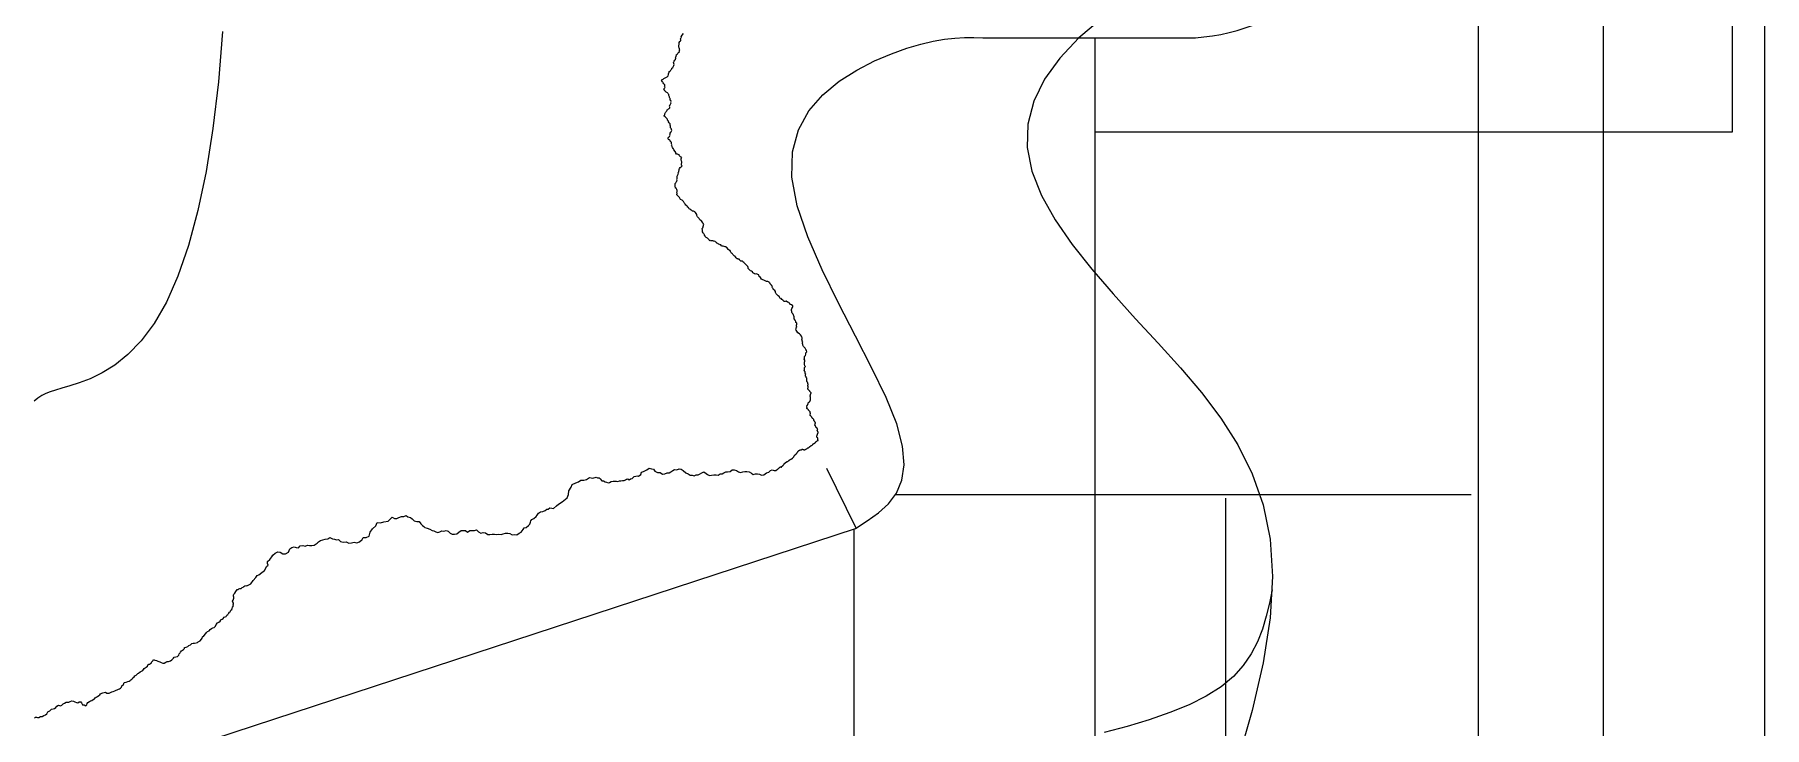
# Model space of a CAD drawing. Extents: x -15455 to 10897, y -24374 to 16165.
# Drawn here: x 1944 to 10897, y 3138 to 6726 of the extents above; entities that cross this region are included whole.
import ezdxf

# ---------------------------------------------------------------- set-up
doc = ezdxf.new("R2010")
doc.units = 0
doc.header["$MEASUREMENT"] = 0
for name, color, linetype in [('COASTLINE', 7, 'CONTINUOUS'), ('HIGHWAY', 7, 'CONTINUOUS'), ('STREETS-SPRAWL-12M', 7, 'CONTINUOUS'), ('STREETS-SPRAWL-20M', 7, 'CONTINUOUS')]:
    doc.layers.add(name, color=color, linetype=linetype)

msp = doc.modelspace()

# ---------------------------------------------------------------- linework, layer by layer
at = {"layer": 'COASTLINE', "color": 7, "linetype": 'CONTINUOUS'}
msp.add_line((10897.1, 16165.5), (10897.1, -24373.8), dxfattribs=at)
msp.add_lwpolyline([(1943, 3188.2), (1948.5, 3191.1), (1954.3, 3191.6), (1959.6, 3189.1), (1965.8, 3188.9), (1974.3, 3194.8), (1982.9, 3194.2), (1991.1, 3200.2), (2000.3, 3204.2), (2006.8, 3208.7), (2013, 3218.2), (2023.8, 3223.8), (2032.2, 3233.5), (2040, 3234.2), (2048, 3236.1), (2054.9, 3241.5), (2059, 3248.6), (2068.1, 3253.1), (2077.5, 3250.8), (2085.6, 3253.7), (2091.7, 3260.4), (2098.8, 3264.5), (2107.4, 3268.3), (2114.6, 3269.1), (2121.4, 3269.4), (2128.8, 3272.2), (2136.5, 3275.3), (2144.8, 3274.2), (2152.3, 3271.3), (2161, 3267.8), (2167.7, 3265.3), (2174.9, 3270.3), (2183.1, 3271.3), (2186.8, 3264.8), (2192.3, 3255.5), (2200.9, 3255.1), (2208.9, 3249.3), (2214.8, 3255.2), (2215.5, 3262.4), (2220.5, 3267.1), (2227.9, 3273.1), (2234.3, 3275.7), (2241, 3277.4), (2246.9, 3282.2), (2252.6, 3285), (2257.1, 3291.3), (2263.5, 3294.6), (2269.2, 3298.9), (2277, 3303.7), (2281.7, 3306.8), (2285.1, 3312.2), (2292, 3316.1), (2297, 3318.1), (2303.9, 3319.3), (2311.2, 3321.3), (2318.8, 3316), (2324.4, 3315.5), (2330.6, 3315.5), (2336.8, 3319.5), (2344.7, 3322.1), (2351.3, 3324.9), (2358.9, 3326.9), (2366, 3330.9), (2371.6, 3332.3), (2377.9, 3335.6), (2383.2, 3337.6), (2388.1, 3341), (2394.2, 3346.8), (2396.4, 3353.1), (2405, 3360.5), (2407.4, 3370.3), (2417.8, 3372.7), (2425.9, 3375.9), (2433.1, 3376.9), (2439, 3381.3), (2442.3, 3385.4), (2447.7, 3387.9), (2451.7, 3392.4), (2453.2, 3394.8), (2459.1, 3400.4), (2463.5, 3405.8), (2466.4, 3406.3), (2469.4, 3409.1), (2474.5, 3414.1), (2477.9, 3417.6), (2482.7, 3419.8), (2490.5, 3426.7), (2497.8, 3429.8), (2503.5, 3432.5), (2511.3, 3443), (2522.4, 3450.5), (2528.3, 3455.8), (2531.4, 3464.1), (2536, 3465.3), (2540.1, 3465.7), (2544.2, 3468.5), (2549.1, 3472.2), (2549.5, 3475.8), (2552.2, 3480.3), (2557.4, 3484.1), (2560, 3489.8), (2566.6, 3486.5), (2574.4, 3484.1), (2582.6, 3480.7), (2591.9, 3478.3), (2598.7, 3473.8), (2607, 3471.5), (2615.5, 3470.7), (2622.8, 3475.4), (2630.3, 3479.6), (2637.4, 3478.9), (2647.8, 3483.1), (2655.1, 3487.6), (2663.2, 3496.9), (2667.3, 3502), (2675.5, 3503.9), (2683.4, 3505.5), (2690.2, 3511.9), (2692.7, 3519.4), (2697.6, 3523.7), (2700, 3527.2), (2704.9, 3534.5), (2714.7, 3540.9), (2720.1, 3546.6), (2720.8, 3552.6), (2728.9, 3554.5), (2736.6, 3557.4), (2743.2, 3562.7), (2751.4, 3565.8), (2758, 3572.2), (2764, 3573.8), (2772, 3574.9), (2780.8, 3577), (2786.8, 3578.8), (2791.4, 3582), (2801.4, 3585.9), (2807.3, 3595.5), (2811.9, 3600.4), (2813.9, 3607.8), (2820.9, 3613.3), (2830.7, 3624.3), (2833.4, 3630.1), (2838.2, 3634.3), (2847.3, 3639.2), (2852.4, 3644.5), (2860.4, 3649.7), (2866.2, 3654.4), (2874.1, 3655.6), (2880.8, 3662.5), (2883.9, 3670.7), (2891.6, 3680.1), (2898.1, 3682.9), (2904.2, 3688.8), (2908, 3693), (2910.4, 3697.5), (2915.4, 3698.9), (2919.7, 3701.7), (2925.9, 3709), (2936.5, 3713.1), (2939.6, 3719.7), (2945, 3723.7), (2945.5, 3727.2), (2948.7, 3730.4), (2952.3, 3734.4), (2956.8, 3736.5), (2958.8, 3741), (2959.7, 3745.9), (2965.2, 3749.4), (2967.4, 3754.7), (2968.2, 3761.4), (2973.5, 3767.1), (2972.7, 3772.3), (2973.8, 3777.4), (2973.3, 3782.5), (2969.4, 3787.6), (2969, 3792.7), (2971.3, 3797.3), (2973.8, 3803.2), (2975.7, 3807.3), (2975.3, 3812.6), (2973.1, 3817.3), (2973.6, 3823.4), (2974.7, 3829.1), (2980.8, 3833.8), (2985.9, 3842.1), (2989.5, 3846.7), (2992.6, 3852.4), (2997.3, 3853.1), (3000.9, 3856.6), (3006.9, 3856.8), (3013.1, 3856.9), (3019.1, 3862.3), (3023.8, 3864.7), (3026.8, 3867.9), (3032.1, 3871.5), (3037, 3872.6), (3041.9, 3871.5), (3063.8, 3882.6), (3075, 3898.4), (3089.8, 3914.5), (3096.2, 3924.2), (3105.1, 3927.9), (3119.7, 3939.9), (3133.4, 3950.7), (3141.3, 3962.2), (3145.2, 3972), (3152.3, 3978.4), (3149.7, 3987.9), (3150.3, 3996.8), (3161.1, 4008), (3171.5, 4022), (3177.8, 4029.5), (3189.3, 4040.2), (3203, 4046.8), (3215.8, 4045.3), (3229.8, 4037.1), (3243.1, 4037.3), (3258.8, 4046.4), (3266, 4063.5), (3275.6, 4069.1), (3287.1, 4072.6), (3298.6, 4069.4), (3309.3, 4069), (3318.4, 4078.8), (3332, 4080.5), (3344.3, 4077), (3355.9, 4082.3), (3367.7, 4080.1), (3379.8, 4079.9), (3391.9, 4082.4), (3406.4, 4093.2), (3414, 4098.6), (3424.5, 4107), (3435.4, 4109.6), (3447.8, 4113.7), (3461.8, 4114.3), (3472.8, 4122), (3485.6, 4115.2), (3495.8, 4113.8), (3506.8, 4109.8), (3517.8, 4111.7), (3527, 4101.8), (3540.7, 4097.4), (3556, 4100.1), (3569.8, 4093), (3583.7, 4094), (3598.8, 4097.5), (3612.6, 4093.4), (3626.6, 4098.7), (3639.4, 4111.8), (3645.5, 4121.8), (3660.2, 4122), (3675.3, 4129.2), (3680.9, 4149), (3692.9, 4166.2), (3710.5, 4182.6), (3717, 4199.6), (3734.9, 4198.2), (3751.9, 4202.3), (3774.5, 4206.8), (3795.5, 4227.2), (3806.4, 4220.8), (3819.4, 4220.8), (3829.4, 4224.6), (3842.7, 4229.7), (3855.8, 4229.8), (3867, 4236.1), (3876.7, 4227.9), (3890, 4225.2), (3898, 4218.8), (3909.5, 4207.3), (3921.7, 4205), (3933.8, 4203.7), (3942.8, 4192.2), (3952.6, 4183.7), (3958.4, 4178.8), (3963.6, 4173.7), (3976.2, 4169.4), (3989.8, 4164.3), (4001.5, 4158.1), (4010.4, 4156), (4020.9, 4151.1), (4031.4, 4147.5), (4041.3, 4150.3), (4052.3, 4155.6), (4063, 4154.1), (4073.6, 4158.2), (4084.8, 4154.8), (4094.9, 4144.2), (4105.3, 4139.5), (4117.3, 4138.8), (4129.5, 4141.2), (4139.3, 4149.3), (4151.7, 4157.3), (4162.3, 4158.6), (4173.6, 4158.6), (4185.1, 4149.9), (4196.6, 4157.6), (4209.3, 4157.1), (4220.3, 4157.5), (4230.6, 4161.1), (4242.1, 4151.6), (4252.9, 4145), (4265.2, 4146.9), (4277.2, 4146.4), (4289.9, 4137.8), (4300.3, 4136.8), (4312.6, 4139.4), (4324.4, 4138.3), (4335.8, 4137.6), (4347.1, 4138.1), (4358.3, 4136.4), (4369.6, 4139.9), (4381.1, 4144.8), (4393.3, 4144.6), (4403.6, 4142.8), (4415.4, 4134.8), (4428.1, 4137.1), (4440.9, 4135.6), (4452.4, 4143.9), (4462, 4148.6), (4473, 4163.2), (4478.7, 4172), (4488.8, 4173.8), (4500.1, 4183.2), (4507, 4190.3), (4511, 4201.1), (4512.9, 4207.3), (4518.2, 4214.1), (4528.1, 4219.7), (4540.3, 4229.8), (4545.2, 4238.2), (4552.1, 4247.3), (4562.2, 4255.1), (4574.5, 4255.7), (4586.8, 4261.7), (4594.8, 4267.8), (4601.9, 4268.7), (4611.6, 4275.7), (4621.1, 4272.8), (4630.1, 4272.3), (4646.1, 4285.5), (4656.1, 4293.5), (4675.1, 4306.5), (4700.7, 4326.5), (4706.9, 4344.9), (4709.5, 4363.9), (4721.9, 4382.1), (4726.3, 4395.7), (4744.7, 4404.4), (4759.3, 4409.5), (4771.7, 4419.1), (4786.2, 4418.1), (4801.4, 4422.8), (4815.8, 4432.9), (4833.2, 4429.7), (4850.6, 4434), (4858.2, 4430.5), (4865.6, 4430.3), (4870.6, 4425), (4880.2, 4415.3), (4888.8, 4414.3), (4897.3, 4409.5), (4904.2, 4408.7), (4912.1, 4404.2), (4920.5, 4406), (4928.2, 4412), (4937.8, 4413.4), (4947.5, 4413.2), (4955.6, 4413.4), (4962.9, 4411.2), (4971, 4414.5), (4978.5, 4415.7), (4986.6, 4417.2), (4994.8, 4416.8), (5002.6, 4420.9), (5008.3, 4423.4), (5014.8, 4424.7), (5021.9, 4420.9), (5028.4, 4425.4), (5036.9, 4427.7), (5048.1, 4436.8), (5055.7, 4438.8), (5063.2, 4440.7), (5070.6, 4440.1), (5081.5, 4448.6), (5086.1, 4459.3), (5095.5, 4463.7), (5105.4, 4467.8), (5113.3, 4472.1), (5125.4, 4480.4), (5137, 4478.1), (5147.9, 4476.1), (5154.9, 4465.1), (5168.4, 4458.8), (5182.1, 4458.7), (5194.1, 4449.1), (5206, 4451.2), (5217.5, 4456.1), (5227.8, 4457.1), (5237.7, 4461.2), (5247.1, 4468.3), (5256.6, 4473.7), (5268.8, 4472.1), (5281, 4477.5), (5290, 4476.4), (5301.6, 4469.5), (5314.8, 4457.4), (5326.7, 4452.1), (5337.6, 4444.9), (5348.1, 4443.9), (5358.2, 4441.7), (5368.4, 4447), (5377.8, 4446.1), (5386.1, 4450.4), (5398.1, 4456.9), (5408.5, 4461.3), (5419.3, 4452.6), (5426.4, 4448.6), (5436.6, 4442.4), (5448.2, 4444.1), (5459.6, 4446.3), (5471.4, 4446.2), (5482.6, 4444.3), (5492.7, 4450.8), (5502.8, 4452.1), (5511.5, 4457.3), (5521.6, 4460.9), (5530.6, 4461.4), (5543.9, 4463.9), (5553.9, 4472.2), (5565.5, 4471.9), (5576.2, 4467.9), (5587.8, 4461.7), (5597.9, 4458), (5609.3, 4461), (5620.8, 4464.1), (5631.3, 4463.8), (5642.6, 4461.8), (5654.9, 4455.4), (5663.8, 4448.6), (5674.9, 4450.8), (5685.2, 4450.8), (5696.4, 4450.4), (5705.9, 4444.1), (5718, 4446.6), (5732.9, 4456.8), (5743.6, 4460.4), (5752.2, 4468.7), (5761.8, 4471.5), (5771.6, 4468.1), (5780.6, 4469.4), (5789.4, 4475.3), (5790, 4475.4), (5790.4, 4475.9), (5790.9, 4476.1), (5791.3, 4476.1), (5791.6, 4476.6), (5791.8, 4477.1), (5792.4, 4477.3), (5792.9, 4477.5), (5793.4, 4478), (5793.8, 4478.5), (5794.4, 4479.2), (5795, 4479.5), (5795.7, 4480.8), (5796.7, 4481.4), (5798.6, 4482.6), (5799.6, 4483.9), (5800.1, 4484.3), (5800.5, 4484.5), (5801.2, 4485.1), (5801.7, 4485.8), (5802.4, 4486.1), (5803, 4486.4), (5803.5, 4486.9), (5804.2, 4487.1), (5804.9, 4487.4), (5805.5, 4487.6), (5806.1, 4487.3), (5806.8, 4487.6), (5807.4, 4487.1), (5808.1, 4486.5), (5808.7, 4486.4), (5809.3, 4486.4), (5809.7, 4486.8), (5809.9, 4487.2), (5810.5, 4487.6), (5810.9, 4488.2), (5811, 4488.9), (5811.2, 4489.5), (5811.6, 4489.8), (5812.3, 4490.4), (5812.7, 4490.6), (5813.1, 4490.8), (5813.6, 4491.2), (5814.4, 4492), (5814.9, 4492), (5815.6, 4492.2), (5816, 4492.8), (5816.5, 4493.1), (5817.3, 4493.8), (5817.6, 4494.6), (5818.2, 4495.2), (5818.8, 4495.9), (5819.6, 4496.8), (5821, 4498.3), (5822.3, 4499.2), (5823.2, 4500.9), (5823.4, 4501.9), (5823.3, 4502.8), (5824, 4503.6), (5824.5, 4504.4), (5825.7, 4505.1), (5826.6, 4506.4), (5827.3, 4506.4), (5828, 4507), (5828.5, 4507.4), (5829.1, 4507.9), (5829.5, 4508.2), (5830.1, 4508.7), (5831, 4509.3), (5832, 4510), (5832.5, 4511), (5833.3, 4511.9), (5833.7, 4512.2), (5834.2, 4512.2), (5834.7, 4512.4), (5835.1, 4512.5), (5835.7, 4513), (5836.2, 4513.1), (5836.7, 4513.3), (5837.5, 4514), (5837.9, 4514.5), (5838.6, 4514.8), (5839.2, 4515.5), (5840.1, 4515.7), (5840.9, 4515.9), (5841.7, 4515.6), (5842.3, 4515.9), (5843.1, 4516.3), (5844.1, 4517.1), (5844.7, 4517.5), (5846.1, 4519.2), (5847.6, 4520.1), (5848.3, 4520), (5849, 4520.2), (5849.7, 4520.6), (5850.5, 4521.5), (5851.4, 4522.3), (5851.8, 4523.1), (5852.6, 4523.4), (5853.5, 4524.2), (5854.3, 4524.9), (5854.9, 4525.3), (5855.1, 4525.8), (5855.7, 4526.1), (5856.1, 4526.2), (5856.6, 4526.5), (5857, 4526.7), (5857.7, 4527.2), (5858.1, 4527.2), (5858.7, 4527.6), (5859.3, 4527.8), (5859.7, 4528.4), (5860.2, 4528.3), (5860.7, 4528.5), (5861.2, 4528.8), (5861.6, 4529.4), (5862.3, 4529.3), (5862.9, 4529.6), (5863.5, 4530), (5864, 4530.4), (5864.6, 4530.6), (5865.2, 4530.8), (5865.7, 4530.6), (5866.3, 4530.7), (5866.6, 4531.2), (5867.2, 4531.7), (5867.8, 4532.4), (5868.3, 4532.6), (5868.4, 4533.4), (5868.7, 4534.3), (5869.8, 4535.3), (5870.6, 4536.3), (5872.2, 4537.5), (5873, 4539.3), (5874.2, 4540.7), (5874.6, 4542), (5874.7, 4542.6), (5874.7, 4543.2), (5875.4, 4543.9), (5875.6, 4544.7), (5876.4, 4546), (5876.3, 4547.3), (5877.6, 4547.8), (5878.6, 4548.8), (5879.3, 4549.2), (5880.1, 4550), (5880.9, 4550.3), (5882.1, 4551), (5883.4, 4552), (5884.4, 4552.9), (5885.3, 4554.7), (5886.7, 4555.6), (5887.7, 4556.6), (5888.5, 4556.9), (5888.8, 4557.9), (5889.7, 4558.6), (5889.9, 4559.1), (5890.2, 4559.7), (5890.3, 4560.5), (5890.6, 4561.1), (5891.7, 4562), (5893.2, 4563.6), (5893.9, 4565.1), (5894.2, 4566.2), (5895.2, 4567.1), (5895.8, 4567.4), (5895.9, 4568.3), (5896.3, 4569.3), (5897.3, 4569.5), (5898.5, 4570.4), (5899.2, 4571.4), (5900.6, 4572.8), (5901.4, 4573.6), (5901.7, 4574), (5902.4, 4574.3), (5902.9, 4574.2), (5903.7, 4574.4), (5904.5, 4574.1), (5905.2, 4574.4), (5906.2, 4574.9), (5906.9, 4575), (5907.6, 4575.5), (5908.3, 4575.2), (5909.1, 4575.3), (5909.9, 4575.8), (5910.9, 4576.4), (5911.9, 4576.4), (5913, 4576.2), (5913.7, 4576.3), (5914.3, 4576.8), (5915.5, 4577.9), (5916.6, 4578.7), (5917.7, 4578.3), (5918.9, 4578.3), (5920.2, 4578), (5921.4, 4577.9), (5922.9, 4577.3), (5924.8, 4576), (5926.2, 4575.2), (5927.5, 4575.3), (5929, 4575.5), (5930.3, 4576.2), (5931.7, 4576.8), (5933.6, 4577.9), (5934.8, 4577.9), (5935.8, 4578.4), (5936.9, 4578.6), (5938.2, 4579.8), (5940, 4581.6), (5942.5, 4582.7), (5943.7, 4583.9), (5944.9, 4585), (5946.5, 4585.9), (5948.1, 4586.4), (5949.5, 4586.6), (5951.4, 4587.5), (5953, 4588.9), (5954.4, 4589.4), (5954.8, 4591.1), (5956.2, 4592.3), (5957.5, 4593.4), (5958.9, 4593.5), (5960.7, 4595.4), (5961.3, 4596.7), (5963.2, 4597.7), (5965.6, 4598.4), (5967.3, 4598.7), (5968.9, 4599.3), (5970.7, 4600.8), (5972, 4602.7), (5972.7, 4604.8), (5974.4, 4606.8), (5976.2, 4607.3), (5977.5, 4608.5), (5978.8, 4609.2), (5980, 4610), (5981.3, 4610.6), (5982.3, 4611), (5983.3, 4611.4), (5984.2, 4611.5), (5984.2, 4612.6), (5985.2, 4614), (5986.5, 4614.7), (5987.5, 4615.3), (5988.1, 4616.3), (5987.9, 4617.4), (5988.6, 4618.3), (5989.4, 4618.9), (5990.4, 4619.6), (5991.4, 4620.2), (5993, 4621.2), (5993.8, 4623.2), (5995.4, 4623.5), (5996.8, 4623.8), (5998.2, 4623.7), (5999.9, 4624.8), (5999.7, 4626.1), (5998.7, 4627), (5998.6, 4628.4), (5997.3, 4630.3), (5997.6, 4631.8), (5997, 4633.3), (5998.3, 4634.2), (5998.8, 4635.8), (5997.6, 4637.3), (5996.4, 4638.2), (5995.2, 4638.7), (5993.8, 4639.7), (5993.3, 4640.6), (5992.9, 4641.9), (5992, 4642.9), (5991.8, 4644.4), (5992.4, 4645.5), (5992.6, 4646.4), (5993.5, 4647.8), (5993.8, 4648.9), (5994.4, 4650.2), (5993.9, 4651.5), (5994.3, 4652.6), (5994.9, 4653.8), (5995.4, 4655.1), (5995.7, 4656.3), (5995.9, 4657.6), (5997, 4659), (5997.3, 4660), (5998.3, 4661.3), (5998.8, 4662.6), (5999.2, 4663.7), (5999.4, 4664.8), (5999.8, 4665.9), (5999, 4666.9), (5998.9, 4667.9), (5997.7, 4669.4), (5997.4, 4670.4), (5996.7, 4671.7), (5996.2, 4672.8), (5995.8, 4674), (5995, 4675.2), (5995.1, 4676.2), (5995, 4677.3), (5995.3, 4678.3), (5995.5, 4679.6), (5996.2, 4680.5), (5997.2, 4681.7), (5996.8, 4683.7), (5995.3, 4685), (5994.2, 4686.2), (5993.7, 4687.6), (5992.5, 4690.3), (5989.9, 4691.5), (5988.3, 4692.8), (5987.5, 4694.1), (5987.3, 4695), (5987.7, 4695.9), (5986.8, 4697.1), (5986.4, 4697.9), (5985.5, 4699.1), (5985.2, 4700.1), (5983.9, 4701.2), (5982.8, 4702.1), (5982.3, 4704), (5982.7, 4705.9), (5984.1, 4708), (5983.9, 4709.7), (5984, 4711.4), (5984.8, 4712.8), (5985.1, 4714.2), (5985.8, 4716), (5984.7, 4717.4), (5983.7, 4719.5), (5982, 4720.1), (5980, 4721.8), (5980, 4723.9), (5978.6, 4726), (5977.8, 4728.2), (5977.9, 4730.2), (5977.2, 4731.5), (5976.5, 4732.5), (5974.7, 4734.6), (5973.9, 4736.2), (5972.8, 4737), (5972, 4738.4), (5970.7, 4738.9), (5969.4, 4740.1), (5968, 4741.9), (5967, 4742.8), (5967, 4744.2), (5965.9, 4745.9), (5963.4, 4748.4), (5961.1, 4750.9), (5960.3, 4751.9), (5958.8, 4753.5), (5958.8, 4755), (5959, 4756.6), (5957.7, 4758.1), (5957.3, 4759.9), (5958.5, 4761.8), (5959.2, 4763.3), (5959.6, 4764.9), (5958.9, 4766.4), (5958.5, 4768.5), (5958.5, 4770.7), (5958.5, 4772.5), (5957.2, 4774.4), (5955.2, 4776.2), (5953.9, 4777), (5952.4, 4778), (5951.1, 4779.8), (5951, 4780.8), (5950.2, 4781.8), (5949.4, 4783.6), (5948.3, 4784.8), (5946.4, 4786), (5945.2, 4786.7), (5943.6, 4788.4), (5941.6, 4789.6), (5941.7, 4790.9), (5941.4, 4792.1), (5941.7, 4793.6), (5942.5, 4795.1), (5941.5, 4796.3), (5940.3, 4797.3), (5940.2, 4798.7), (5940, 4800.1), (5940.7, 4801.6), (5940.6, 4803.1), (5941.2, 4804.1), (5942.4, 4805.6), (5943.3, 4806.5), (5944.5, 4807.5), (5944.8, 4808.3), (5945.6, 4808.9), (5946.3, 4810.5), (5946, 4812.1), (5947.3, 4814.2), (5947.8, 4816.1), (5947.8, 4817.3), (5948.3, 4818.7), (5949, 4820.2), (5950.6, 4821.8), (5952.9, 4822.7), (5955.1, 4824), (5956.9, 4825.9), (5957.1, 4828.5), (5958.3, 4829.9), (5958.6, 4831.6), (5959.2, 4833.4), (5960, 4834.6), (5960.3, 4835.9), (5959.8, 4837.2), (5960.2, 4838.5), (5959.7, 4839.8), (5959.4, 4841.1), (5960.2, 4842.5), (5960.1, 4843.8), (5960.4, 4845.2), (5960.6, 4846.3), (5960.8, 4847.4), (5959.7, 4848.6), (5959.4, 4849.9), (5959, 4851), (5958.7, 4852.2), (5958.3, 4853.7), (5958.1, 4854.9), (5958.7, 4855.9), (5959, 4857), (5959.6, 4858.2), (5959.6, 4859.5), (5959.9, 4860.8), (5959.3, 4862.1), (5959.9, 4863.2), (5960.9, 4864.8), (5962.4, 4867.1), (5962.6, 4869.1), (5962.6, 4871.1), (5961.6, 4873.1), (5960.2, 4874.5), (5958.3, 4876), (5956.7, 4878.1), (5956.3, 4880.2), (5954.9, 4881.1), (5953.5, 4882.1), (5952.1, 4883.6), (5950.5, 4885.8), (5949.2, 4887.1), (5947.7, 4887.7), (5946.6, 4889.3), (5945.6, 4890.3), (5945.6, 4891.9), (5946.1, 4893.6), (5946.9, 4895.5), (5948.1, 4896.9), (5948.4, 4898.4), (5947.7, 4899.9), (5947.3, 4901.5), (5947.1, 4903.2), (5945.9, 4904.9), (5945.5, 4906.4), (5946.5, 4908.1), (5946.2, 4909.7), (5946.3, 4911.2), (5947.3, 4913), (5947.6, 4914.5), (5947.4, 4916), (5946.7, 4917.7), (5946.4, 4919.3), (5945.5, 4920.9), (5945.8, 4922.8), (5944.8, 4925), (5944.1, 4926.8), (5942.6, 4928), (5941.3, 4929), (5940.9, 4930.5), (5941.4, 4932), (5941.1, 4933.5), (5941.3, 4935.1), (5941.3, 4936.5), (5940.8, 4937.9), (5940.9, 4939.4), (5941.8, 4940.9), (5941.2, 4942.3), (5941.2, 4943.7), (5940.6, 4945.2), (5940.7, 4946.6), (5939.4, 4948.3), (5938.5, 4949.3), (5938, 4950.2), (5937.8, 4951), (5937.2, 4952.3), (5937, 4953.3), (5936, 4955.3), (5934.6, 4956.9), (5934.5, 4958.1), (5933.8, 4959.4), (5934.4, 4960.8), (5934.3, 4962), (5934.3, 4963.6), (5934.3, 4965.2), (5935.1, 4966.8), (5934.8, 4968.5), (5933.5, 4970.2), (5933.1, 4971.3), (5932.2, 4972.8), (5932.4, 4974.6), (5932.4, 4976), (5932.6, 4977.4), (5932.3, 4978.6), (5931.7, 4980.1), (5930.3, 4981.8), (5929.4, 4983.1), (5928.5, 4984.1), (5927.8, 4984.9), (5928.7, 4990.5), (5928.2, 4996.1), (5929.3, 5002.2), (5934.7, 5007.1), (5930.4, 5011.5), (5928.2, 5017.6), (5929.2, 5023.4), (5928.4, 5029.1), (5930.4, 5034.8), (5931, 5039.7), (5927.6, 5044.5), (5928.1, 5050.2), (5929.7, 5055), (5928.7, 5059.8), (5933.3, 5064.7), (5936.4, 5071.6), (5936.3, 5077.6), (5940.7, 5083), (5939.4, 5089.5), (5936.4, 5094.5), (5932.9, 5102.2), (5925.1, 5108.4), (5923.6, 5111.6), (5919.8, 5116.9), (5920.8, 5121.7), (5918.6, 5126.2), (5919.2, 5131.1), (5919.9, 5135.7), (5916.2, 5140.4), (5915.9, 5145.8), (5916.2, 5150.4), (5916.9, 5154.8), (5915.2, 5158.6), (5912.8, 5163.6), (5908.7, 5170.6), (5903.7, 5175.5), (5894.3, 5182.3), (5889.9, 5190.2), (5885, 5195.9), (5884.7, 5201.6), (5885.3, 5206.1), (5888.4, 5211.4), (5887.9, 5216), (5887.4, 5221), (5889.6, 5226), (5888.8, 5230.8), (5884.2, 5235.5), (5883.5, 5240.6), (5881.1, 5247.9), (5876.2, 5253.9), (5875.9, 5259.1), (5874.9, 5264.4), (5874.1, 5269), (5872.7, 5272.7), (5869.9, 5278.9), (5865.8, 5282.5), (5864, 5287.8), (5862.6, 5292), (5860.9, 5297.2), (5862.5, 5302.3), (5863.5, 5307), (5867.4, 5312.1), (5869.3, 5316.9), (5867.8, 5321.7), (5861, 5325.7), (5856.5, 5328.8), (5850.9, 5335), (5848.1, 5338.9), (5840.4, 5341.1), (5834.9, 5345.8), (5829.1, 5344.5), (5823.2, 5343.7), (5817.5, 5350.8), (5812.3, 5354.6), (5807.6, 5359.5), (5801.5, 5361.1), (5799.1, 5368.1), (5792.2, 5373.3), (5782.3, 5383.1), (5778.8, 5390.4), (5778, 5395.6), (5775.3, 5401.3), (5770.1, 5404.5), (5767, 5408.2), (5766.2, 5411.7), (5763.1, 5415.4), (5762.4, 5418.6), (5762.8, 5421.7), (5758.4, 5427.8), (5754.7, 5431.5), (5751.5, 5435), (5751, 5438.1), (5748, 5441), (5745.5, 5443.3), (5742.6, 5445.7), (5739, 5446.7), (5731.6, 5447.6), (5725.2, 5450.6), (5718.6, 5453.7), (5713.2, 5455.2), (5706.1, 5460), (5700.7, 5468), (5694.8, 5473.3), (5692.1, 5481.9), (5687.9, 5483.3), (5683.3, 5485.3), (5678.4, 5486.3), (5673.9, 5484.5), (5671.4, 5486.9), (5667.9, 5488.6), (5662.3, 5492.2), (5659.4, 5496.8), (5655, 5500.4), (5650.3, 5502.4), (5644.5, 5508.6), (5637.8, 5514.6), (5637.4, 5520.2), (5635.8, 5525.3), (5632, 5529), (5627, 5533.6), (5621.2, 5539.4), (5617.9, 5542.2), (5614.4, 5545.4), (5609.9, 5549.6), (5607.4, 5551.8), (5603.8, 5552.4), (5600.1, 5553.4), (5595.1, 5557.5), (5593.1, 5559.5), (5592.4, 5561), (5590.5, 5562.3), (5588.2, 5563.8), (5586, 5563.8), (5583.8, 5564.8), (5581.5, 5565), (5579.5, 5565.3), (5576.8, 5568.1), (5575.1, 5570.1), (5572.6, 5574.5), (5571.1, 5577.3), (5568.9, 5577.7), (5567.2, 5579.2), (5564.4, 5580.9), (5561.4, 5583.1), (5558.3, 5586.6), (5556.5, 5590.3), (5554.4, 5592), (5551.6, 5593.6), (5548.9, 5596.7), (5546.7, 5600.2), (5546.3, 5603.6), (5543.8, 5607.3), (5541.1, 5607.8), (5538.7, 5608.8), (5534.7, 5612.5), (5532, 5613.9), (5531.4, 5617.3), (5528.7, 5620.9), (5524.8, 5623), (5522.9, 5626), (5517.6, 5626.3), (5512.5, 5627.9), (5507.6, 5630), (5503.1, 5630.3), (5500.2, 5632.3), (5495.1, 5636.7), (5491, 5638.6), (5487.2, 5637.7), (5485.9, 5640.6), (5482.7, 5642.6), (5479.6, 5644.5), (5475.9, 5645.9), (5474.1, 5648.7), (5470, 5651.6), (5466.4, 5654.9), (5461.8, 5655.6), (5458.1, 5655.8), (5455.3, 5657.9), (5452.5, 5658.7), (5449.5, 5658.1), (5446.5, 5658.1), (5443.4, 5658.8), (5440.4, 5657.8), (5437.3, 5659), (5435.1, 5663.4), (5432.4, 5666.4), (5426.4, 5671.4), (5422.6, 5673.4), (5420.6, 5674.6), (5418, 5676), (5416, 5678.5), (5415, 5680), (5414.3, 5683.3), (5412.2, 5685.5), (5412, 5689), (5409.2, 5692.4), (5405.6, 5695.8), (5404.2, 5700.1), (5401.4, 5704.7), (5400.3, 5709.1), (5401.4, 5712.4), (5400.2, 5715.6), (5399.1, 5718.8), (5400, 5722), (5402.6, 5726.1), (5404.1, 5729.9), (5405.1, 5733.1), (5406.7, 5735.8), (5406.6, 5739.6), (5407.9, 5743.2), (5403.9, 5748.2), (5403.1, 5751.4), (5399.9, 5756.1), (5396.6, 5761.1), (5392.8, 5763.9), (5387.3, 5767), (5385.3, 5770.1), (5383.6, 5774.3), (5379.6, 5777.2), (5375.3, 5782.3), (5371.8, 5788.8), (5371.7, 5794.7), (5368.1, 5799.4), (5365.1, 5804.9), (5363.2, 5806.5), (5360.7, 5808.4), (5359.1, 5808.6), (5357.4, 5809.3), (5355, 5811.3), (5353.5, 5812.3), (5351.4, 5811.5), (5349.1, 5811.9), (5346.1, 5814.3), (5343.1, 5816.3), (5340.2, 5818.7), (5335.4, 5821.9), (5332.2, 5824.2), (5331.1, 5827.8), (5327.8, 5830.4), (5324.1, 5831.5), (5322.7, 5835.7), (5319.7, 5839.1), (5315.3, 5842.5), (5312, 5848.2), (5310, 5850.6), (5305.6, 5855.5), (5305, 5858.2), (5303.1, 5860.9), (5298.3, 5866.1), (5295.4, 5868.4), (5286.4, 5872.8), (5281.3, 5882.1), (5277.7, 5885.8), (5274.9, 5888.4), (5272.1, 5893.1), (5268.7, 5896.1), (5267.9, 5899), (5269.3, 5901.9), (5269.1, 5904.9), (5268.4, 5907.6), (5268.9, 5910.3), (5270, 5913.3), (5269.8, 5916.3), (5269.3, 5919.1), (5267.6, 5923.2), (5267.3, 5926.6), (5264.5, 5929.9), (5261.3, 5931.1), (5261.8, 5934.3), (5260.1, 5937.6), (5260.3, 5941.3), (5259.2, 5944.7), (5259.3, 5947.9), (5259.3, 5951.2), (5260.1, 5954.5), (5260.8, 5957.4), (5262.6, 5959.1), (5265.2, 5961.1), (5266.9, 5964.5), (5269.5, 5967.1), (5268.8, 5970.4), (5269.8, 5973.6), (5269, 5976.9), (5270.2, 5980.2), (5270.3, 5983.5), (5269.8, 5986.8), (5270.1, 5990), (5269.7, 5993.2), (5271.2, 5995.6), (5273.6, 5999.4), (5274.9, 6002.3), (5275.7, 6004.5), (5276.2, 6007.6), (5275.4, 6010.6), (5277, 6013.2), (5278.2, 6016), (5278.3, 6020.2), (5279.8, 6023.8), (5280.9, 6027.8), (5282.8, 6032.7), (5286, 6037.2), (5290.9, 6040.8), (5292.7, 6043.7), (5295.4, 6045.6), (5293.6, 6048.4), (5292.6, 6050.5), (5292.6, 6053.4), (5291.8, 6056.2), (5292.9, 6058.5), (5293.3, 6061.2), (5293.2, 6064.1), (5294.3, 6067.2), (5292.9, 6069.7), (5292.2, 6072.4), (5291.3, 6075.6), (5290.2, 6078.1), (5290.9, 6080.9), (5290.3, 6083.7), (5292.2, 6086.6), (5294.4, 6089), (5291, 6091.4), (5288.3, 6091.5), (5286, 6095.4), (5282.8, 6097.8), (5279.5, 6102.8), (5274.9, 6105.2), (5271.2, 6107), (5267.1, 6107), (5263.6, 6111.2), (5263, 6116.2), (5258.9, 6121.1), (5253, 6128.9), (5250.5, 6133.6), (5248.8, 6136.9), (5245.8, 6141), (5244.7, 6144.4), (5244.3, 6147.6), (5243, 6150.7), (5241.2, 6153.9), (5241.7, 6156.8), (5240.2, 6159.5), (5240.9, 6162.5), (5241, 6165.4), (5240.6, 6168.3), (5237.4, 6170.3), (5234.4, 6173.8), (5233, 6176.9), (5230.3, 6180.1), (5228.2, 6181.3), (5225.7, 6182.8), (5223.1, 6185.3), (5222.2, 6188.2), (5227.4, 6194.5), (5229.8, 6198.7), (5231.8, 6202.3), (5233.4, 6205), (5232.3, 6208.7), (5233, 6212.2), (5234.2, 6216.1), (5237.3, 6220.1), (5238.8, 6222.9), (5240.7, 6226.4), (5241.8, 6230.1), (5241.1, 6233.8), (5240.2, 6236.6), (5238, 6240), (5236, 6243.3), (5234.7, 6247.5), (5235.1, 6251.9), (5233, 6256.2), (5234.1, 6260.4), (5233.4, 6264.5), (5230.6, 6267.3), (5228.6, 6269.8), (5225.6, 6274), (5224.2, 6278.4), (5221.8, 6280.8), (5219.5, 6283.5), (5219.9, 6286.9), (5217.5, 6290.5), (5214.1, 6292.3), (5211.6, 6296.2), (5207.5, 6299.2), (5201.8, 6302.8), (5203.2, 6306.3), (5205.1, 6308.7), (5206.2, 6310.9), (5206, 6313.3), (5206.5, 6316.1), (5208.3, 6319.2), (5209.7, 6321.9), (5210.5, 6324.1), (5213.3, 6326.9), (5216.3, 6330.8), (5217.9, 6333.7), (5217.4, 6337.1), (5221.8, 6337.8), (5225.2, 6340.9), (5227.7, 6342.5), (5231.5, 6346), (5231.1, 6349.1), (5230, 6352.2), (5231.2, 6355.5), (5230, 6358.8), (5233.2, 6362.9), (5235.4, 6364.8), (5237.6, 6369.3), (5238.9, 6373.2), (5237.5, 6376.6), (5238.8, 6380), (5236.4, 6383.8), (5234.1, 6387.1), (5234.5, 6390.6), (5233.5, 6394.3), (5231.4, 6397.1), (5230.9, 6400.4), (5229.4, 6403.5), (5227.9, 6407.3), (5226.3, 6411.2), (5227, 6414.9), (5225.1, 6417.1), (5224, 6419.3), (5221, 6422.6), (5219.9, 6425), (5216.6, 6426.5), (5213.7, 6427.2), (5210.4, 6429.1), (5208.2, 6432.1), (5206.9, 6434.5), (5206, 6436.4), (5203.8, 6438.1), (5201.7, 6439.4), (5202.3, 6443.1), (5202.4, 6446.9), (5205.5, 6450.2), (5208.4, 6452.8), (5206.8, 6456.2), (5205, 6459.2), (5205.2, 6462.7), (5205.9, 6466.2), (5202.8, 6469), (5200.2, 6470.4), (5197.2, 6475.4), (5195.5, 6478.7), (5192.3, 6482), (5190.5, 6486.4), (5189.6, 6490), (5191.1, 6493.7), (5194.4, 6493.7), (5197.6, 6495.2), (5201.4, 6497.8), (5204, 6501), (5210.8, 6503.6), (5217.4, 6506.5), (5223.7, 6512.7), (5225, 6519.8), (5225.9, 6523.7), (5227.4, 6526.9), (5228.6, 6530.5), (5228.4, 6534.4), (5231.3, 6537.3), (5235, 6538.1), (5236.7, 6541.6), (5239.6, 6546), (5241.9, 6549), (5242.9, 6552), (5247.2, 6555.2), (5251.6, 6561.8), (5252.4, 6566.4), (5253.7, 6571.5), (5253.3, 6576.7), (5250.4, 6581.2), (5252, 6584.7), (5253.6, 6587.7), (5257, 6593), (5261, 6596.8), (5261.6, 6599.6), (5263.1, 6602.9), (5263.3, 6605.9), (5261.3, 6609), (5263, 6611.6), (5265.9, 6615.7), (5265.2, 6619.4), (5266.8, 6623.3), (5270.8, 6627.1), (5272.9, 6630.4), (5276.3, 6632.7), (5281.4, 6637.4), (5281, 6641), (5283, 6644.9), (5282.3, 6648.6), (5282.4, 6652.4), (5280.2, 6656.6), (5278.9, 6660.3), (5278.7, 6664.2), (5279, 6668), (5278.1, 6671.6), (5279.7, 6675.4), (5279.6, 6679.1), (5279, 6682.8), (5281.9, 6686.5), (5282.2, 6689.4), (5285.2, 6692.1), (5288.5, 6693.7), (5289.1, 6696.5), (5287.6, 6699.1), (5288.3, 6701.9), (5287.9, 6704.6), (5289.7, 6707.5), (5291.4, 6710.7), (5291.5, 6713.3), (5290.8, 6715.9), (5303.4, 6731.3)], dxfattribs=at)
at = {"layer": 'HIGHWAY', "color": 250, "linetype": 'CONTINUOUS'}
for p, q in [((7465.9, 6808.1), (7348.6, 6709.1)), ((2916.1, 6741.5), (2895.4, 6480.8)), ((7348.6, 6709.1), (7249.7, 6604.3)), ((7249.7, 6604.3), (7171.2, 6494.6)), ((2895.4, 6480.8), (2867, 6238.8)), ((7171.2, 6494.6), (7115.5, 6380.4)), ((7115.5, 6380.4), (7084.6, 6262.6)), ((2867, 6238.8), (2831.4, 6016.3)), ((7084.6, 6262.6), (7080.9, 6141.8)), ((7080.9, 6141.8), (7105.4, 6018.5)), ((2831.4, 6016.3), (2788.9, 5814.4)), ((7105.4, 6018.5), (7155.2, 5893.4)), ((7155.2, 5893.4), (7226.2, 5766.9)), ((2788.9, 5814.4), (2740.3, 5633.8)), ((7226.2, 5766.9), (7314.5, 5639.3)), ((2740.3, 5633.8), (2685.9, 5475.7)), ((7314.5, 5639.3), (7416, 5511.1)), ((2685.9, 5475.7), (2626.4, 5340.8)), ((7416, 5511.1), (7526.8, 5382.8)), ((7526.8, 5382.8), (7642.8, 5254.8)), ((2626.4, 5340.8), (2562.4, 5229.5)), ((2562.4, 5229.5), (2495.5, 5139.7)), ((7642.8, 5254.8), (7760, 5127.5)), ((2495.5, 5139.7), (2427.2, 5068.9)), ((7760, 5127.5), (7874.6, 5000.9)), ((2359.4, 5014.4), (2293.8, 4973.6)), ((2427.2, 5068.9), (2359.4, 5014.4)), ((2231.9, 4943.8), (2175.6, 4922.5)), ((2293.8, 4973.6), (2231.9, 4943.8)), ((7874.6, 5000.9), (7983.4, 4872.7)), ((1961.5, 4843.9), (1941.6, 4828.2)), ((1981, 4856.4), (1961.5, 4843.9)), ((2001.6, 4866.6), (1981, 4856.4)), ((2024.9, 4875.7), (2001.6, 4866.6)), ((2052.4, 4884.8), (2024.9, 4875.7)), ((2085.8, 4894.8), (2052.4, 4884.8)), ((2126.5, 4906.9), (2085.8, 4894.8)), ((2175.6, 4922.5), (2126.5, 4906.9)), ((7983.4, 4872.7), (8083.6, 4740.2)), ((8083.6, 4740.2), (8172.1, 4600.8)), ((8172.1, 4600.8), (8246.1, 4451.7)), ((8246.1, 4451.7), (8302.6, 4290.2)), ((8302.6, 4290.2), (8338.6, 4113.6)), ((8338.6, 4113.6), (8351.3, 3919.2)), ((8349.9, 3851.1), (8335.1, 3782.4)), ((8351.3, 3919.2), (8338.6, 3705.1)), ((8335.1, 3782.4), (8318.6, 3714.3)), ((8318.6, 3714.3), (8298.6, 3647.3)), ((8338.6, 3705.1), (8302.6, 3473.2)), ((8273.3, 3582), (8241.1, 3519)), ((8298.6, 3647.3), (8273.3, 3582)), ((8241.1, 3519), (8200.2, 3458.7)), ((8200.2, 3458.7), (8148.8, 3401.7)), ((8302.6, 3473.2), (8246.2, 3226)), ((8085.2, 3348.7), (8008.3, 3300)), ((8148.8, 3401.7), (8085.2, 3348.7)), ((7919.3, 3255.5), (7820.1, 3214.7)), ((8008.3, 3300), (7919.3, 3255.5)), ((8246.2, 3226), (8172.3, 2966.1)), ((7598.3, 3143.4), (7479.5, 3112.2)), ((7712.5, 3177.5), (7598.3, 3143.4)), ((7820.1, 3214.7), (7712.5, 3177.5))]:
    msp.add_line(p, q, dxfattribs=at)
at = {"layer": 'STREETS-SPRAWL-12M', "color": 253, "linetype": 'CONTINUOUS'}
msp.add_line((6195.7, 4169.2), (6044.2, 4479.8), dxfattribs=at)
at = {"layer": 'STREETS-SPRAWL-20M', "color": 252, "linetype": 'CONTINUOUS'}
for p, q in [((10731.5, 6221.8), (10731.5, 16165.5)), ((10064.5, -4060.1), (10064.5, 13811.5)), ((9417.3, -4060.1), (9417.3, 12856.5)), ((6291.2, 6589.4), (6379.4, 6626.8)), ((6379.4, 6626.8), (6459.1, 6655.6)), ((6459.1, 6655.6), (6530.6, 6677.1)), ((6530.6, 6677.1), (6595, 6692.2)), ((6595, 6692.2), (6653.5, 6702.1)), ((6653.5, 6702.1), (6707.3, 6707.7)), ((6707.3, 6707.7), (6757.5, 6710.1)), ((6757.5, 6710.1), (6805.3, 6710.5)), ((6805.3, 6710.5), (6852, 6709.7)), ((6852, 6709.7), (7952.2, 6709.7)), ((7432.8, 2640.1), (7432.8, 6709.7)), ((6108.2, 6484.5), (6199.1, 6542.4)), ((6199.1, 6542.4), (6291.2, 6589.4)), ((6024.1, 6414.4), (6108.2, 6484.5)), ((5952.2, 6330.9), (6024.1, 6414.4)), ((5897.7, 6232.8), (5952.2, 6330.9)), ((5866.2, 6118.8), (5897.7, 6232.8)), ((7432.8, 6221.8), (10731.5, 6221.8)), ((5863.1, 5987.8), (5866.2, 6118.8)), ((5891.5, 5839.5), (5863.1, 5987.8)), ((5946.2, 5677.8), (5891.5, 5839.5)), ((6019.6, 5507.9), (5946.2, 5677.8)), ((6104.3, 5334.8), (6019.6, 5507.9)), ((6192.8, 5163.4), (6104.3, 5334.8)), ((6277.6, 4998.8), (6192.8, 5163.4)), ((6351.2, 4846), (6277.6, 4998.8)), ((6406.2, 4710), (6351.2, 4846)), ((6436.8, 4594.5), (6406.2, 4710)), ((6444.5, 4498.2), (6436.8, 4594.5)), ((6432.6, 4418.2), (6444.5, 4498.2)), ((6404.3, 4351.9), (6432.6, 4418.2)), ((6362.9, 4296.6), (6404.3, 4351.9)), ((6399.6, 4344), (9379.2, 4344)), ((8109.9, -13788.8), (8109.9, 4325.8)), ((6254.1, 4207.6), (6311.8, 4249.4)), ((6311.8, 4249.4), (6362.9, 4296.6)), ((2872.2, 3079.1), (6193.1, 4168.6)), ((6186.8, -4060.1), (6186.8, 4166.6)), ((6193.1, 4168.6), (6254.1, 4207.6))]:
    msp.add_line(p, q, dxfattribs=at)
msp.add_arc((7881.9, 7748.1), 1040.7, 273.87548, 349.7909, dxfattribs=at)

doc.saveas('drawing.dxf')
